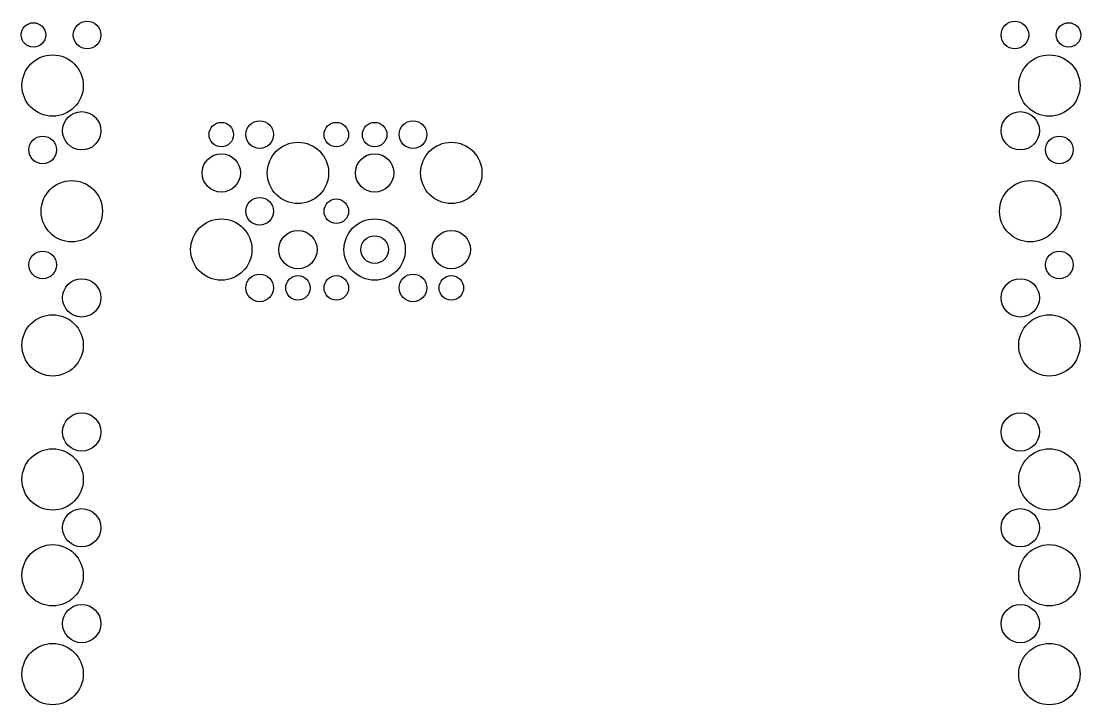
# Model space of a CAD drawing. Extents: x -691 to 691, y -444 to 448.
import ezdxf

# ---------------------------------------------------------------- set-up
doc = ezdxf.new("R2010")
doc.units = 0

msp = doc.modelspace()

# ---------------------------------------------------------------- linework, layer by layer
for centre, radius in [((-675, 430), 16), ((-605, 430), 18), ((605, 430), 18), ((675, 430), 16), ((-650, 364), 40), ((650, 364), 40), ((-612, 305), 25), ((-380, 300), 18), ((-180, 300), 18), ((612, 305), 25), ((-430, 300), 16), ((-280, 300), 16), ((-230, 300), 16), ((-663, 280), 18), ((663, 280), 18), ((-330, 250), 40), ((-130, 250), 40), ((-430, 250), 25), ((-230, 250), 25), ((-625, 200), 40), ((625, 200), 40), ((-380, 200), 18), ((-280, 200), 16), ((-430, 150), 40), ((-230, 150), 40), ((-330, 150), 25), ((-230, 150), 18), ((-130, 150), 25), ((-663, 130), 18), ((663, 130), 18), ((-612, 87), 25), ((-380, 100), 18), ((-330, 100), 16), ((-280, 100), 16), ((-180, 100), 18), ((-130, 100), 16), ((612, 87), 25), ((-650, 25), 40), ((650, 25), 40), ((-612, -88), 25), ((612, -88), 25), ((-650, -150), 40), ((650, -150), 40), ((-612, -213), 25), ((612, -213), 25), ((-650, -275), 40), ((650, -275), 40), ((-612, -338), 25), ((612, -338), 25), ((-650, -404), 40), ((650, -404), 40)]:
    msp.add_circle(centre, radius)

doc.saveas('drawing.dxf')
